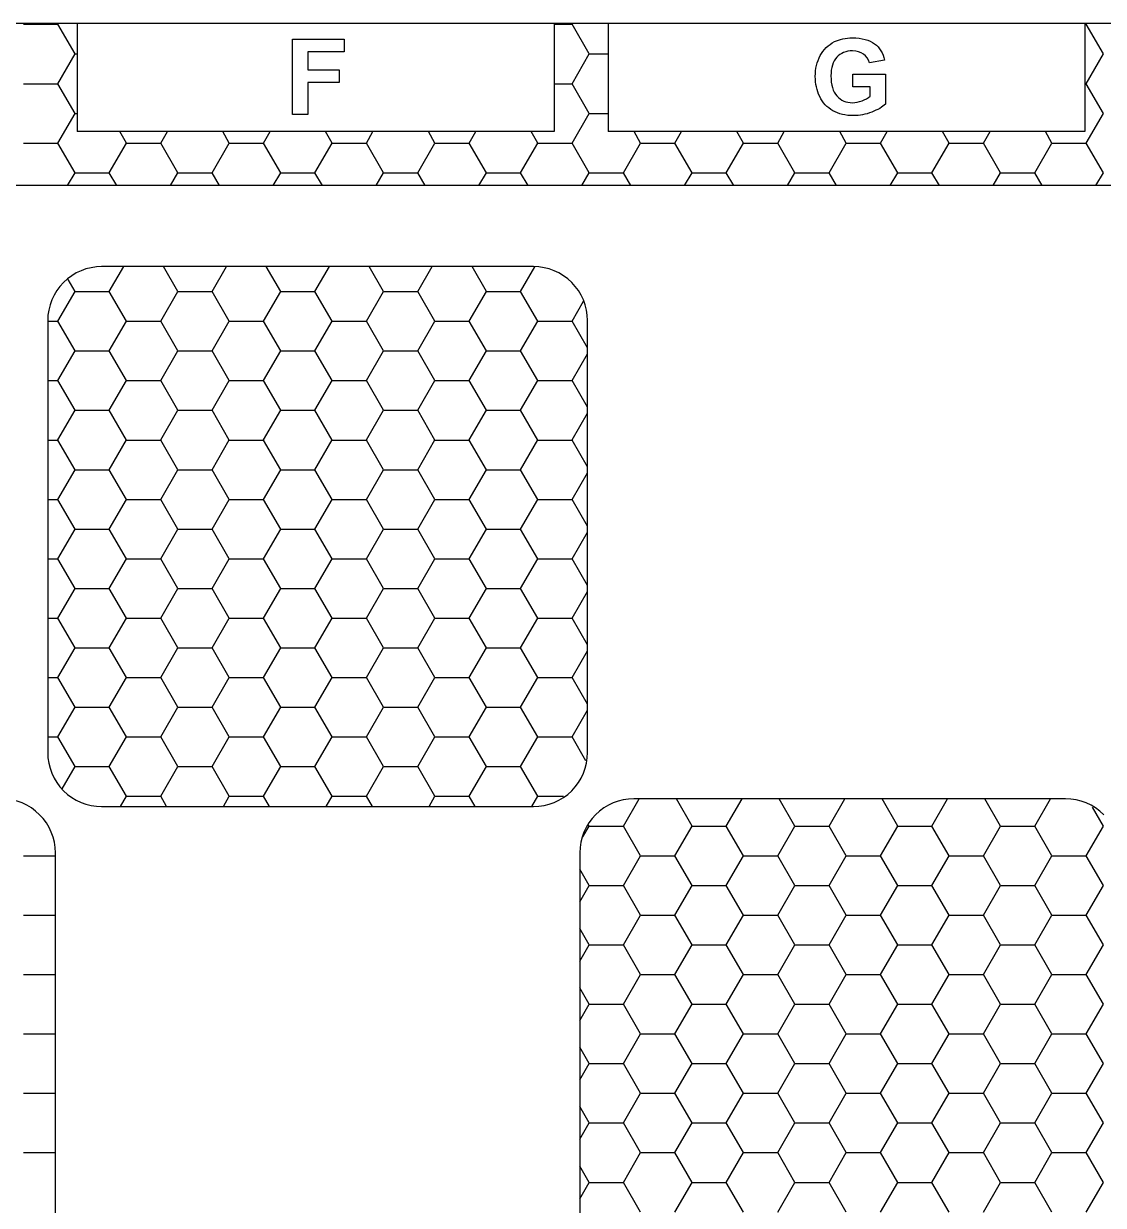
# Model space of a CAD drawing. Extents: x 0 to 11, y 0 to 11.
# Drawn here: x 6.667 to 9.168, y 8.264 to 11 of the extents above; entities that cross this region are included whole.
import ezdxf

# ---------------------------------------------------------------- set-up
doc = ezdxf.new("R2010")
doc.units = 0
doc.layers.get('0').update_dxf_attribs({"linetype": 'CONTINUOUS'})

msp = doc.modelspace()

# ---------------------------------------------------------------- linework, layer by layer
at = {"color": 7}
for p, q in [((10.75, 11), (0.25, 11)), ((6.7917, 11), (6.7917, 10.75)), ((7.8958, 11), (7.8958, 10.75)), ((8.0208, 11), (8.0208, 10.75)), ((9.125, 11), (9.125, 10.75)), ((7.2901, 10.7899), (7.2901, 10.964)), ((7.2901, 10.964), (7.4094, 10.964)), ((7.4094, 10.964), (7.4094, 10.9346)), ((7.4094, 10.9346), (7.3253, 10.9346)), ((7.3253, 10.9346), (7.3253, 10.8934)), ((8.6612, 10.9158), (8.6263, 10.9093)), ((7.3253, 10.8934), (7.3979, 10.8934)), ((7.3979, 10.8934), (7.3979, 10.8639)), ((7.3979, 10.8639), (7.3253, 10.8639)), ((7.3253, 10.8639), (7.3253, 10.7899)), ((8.5877, 10.8539), (8.5877, 10.8833)), ((8.5877, 10.8833), (8.6634, 10.8833)), ((8.6634, 10.8833), (8.6634, 10.8139)), ((8.6279, 10.8539), (8.5877, 10.8539)), ((8.6279, 10.8319), (8.6279, 10.8539)), ((7.3253, 10.7899), (7.2901, 10.7899)), ((7.8958, 10.75), (6.7917, 10.75)), ((9.125, 10.75), (8.0208, 10.75)), ((10.4375, 10.625), (0.5625, 10.625)), ((7.8482, 10.4375), (6.8482, 10.4375)), ((6.7232, 10.3125), (6.7232, 9.3125)), ((7.9732, 9.3125), (7.9732, 10.3125)), ((9.0804, 9.2054), (8.0804, 9.2054)), ((6.8482, 9.1875), (7.8482, 9.1875)), ((6.7411, 8.0804), (6.7411, 9.0804)), ((7.9554, 9.0804), (7.9554, 8.0804))]:
    msp.add_line(p, q, dxfattribs=at)
at = {"linetype": 'ByBlock'}
for p, q in [((6.6675, 10.9985), (6.7469, 10.9985)), ((6.7469, 10.9985), (6.7477, 11)), ((6.7866, 10.9298), (6.7469, 10.9985)), ((7.8958, 10.9985), (7.9375, 10.9985)), ((7.9375, 10.9985), (7.9384, 11)), ((7.9772, 10.9298), (7.9375, 10.9985)), ((9.125, 10.9985), (9.1281, 10.9985)), ((9.1281, 10.9985), (9.129, 11)), ((9.1678, 10.9298), (9.1281, 10.9985)), ((6.7469, 10.861), (6.7866, 10.9298)), ((6.7866, 10.9298), (6.7917, 10.9298)), ((7.9375, 10.861), (7.9772, 10.9298)), ((7.9772, 10.9298), (8.0208, 10.9298)), ((9.1281, 10.861), (9.1678, 10.9298)), ((6.6675, 10.861), (6.7469, 10.861)), ((6.7866, 10.7923), (6.7469, 10.861)), ((7.8958, 10.861), (7.9375, 10.861)), ((7.9772, 10.7923), (7.9375, 10.861)), ((9.125, 10.861), (9.1281, 10.861)), ((9.1678, 10.7923), (9.1281, 10.861)), ((6.7469, 10.7236), (6.7866, 10.7923)), ((6.7866, 10.7923), (6.7917, 10.7923)), ((7.9375, 10.7236), (7.9772, 10.7923)), ((7.9772, 10.7923), (8.0208, 10.7923)), ((9.1281, 10.7236), (9.1678, 10.7923)), ((6.9056, 10.7236), (6.8904, 10.75)), ((6.985, 10.7236), (7.0003, 10.75)), ((7.1437, 10.7236), (7.1285, 10.75)), ((7.2231, 10.7236), (7.2384, 10.75)), ((7.3819, 10.7236), (7.3666, 10.75)), ((7.4612, 10.7236), (7.4765, 10.75)), ((7.62, 10.7236), (7.6047, 10.75)), ((7.6994, 10.7236), (7.7146, 10.75)), ((7.8581, 10.7236), (7.8429, 10.75)), ((8.0962, 10.7236), (8.081, 10.75)), ((8.1756, 10.7236), (8.1909, 10.75)), ((8.3344, 10.7236), (8.3191, 10.75)), ((8.4137, 10.7236), (8.429, 10.75)), ((8.5725, 10.7236), (8.5572, 10.75)), ((8.6519, 10.7236), (8.6671, 10.75)), ((8.8106, 10.7236), (8.7954, 10.75)), ((8.89, 10.7236), (8.9053, 10.75)), ((9.0487, 10.7236), (9.0335, 10.75)), ((6.6675, 10.7236), (6.7469, 10.7236)), ((6.7866, 10.6548), (6.7469, 10.7236)), ((6.8659, 10.6548), (6.9056, 10.7236)), ((6.9056, 10.7236), (6.985, 10.7236)), ((7.0247, 10.6548), (6.985, 10.7236)), ((7.1041, 10.6548), (7.1437, 10.7236)), ((7.1437, 10.7236), (7.2231, 10.7236)), ((7.2628, 10.6548), (7.2231, 10.7236)), ((7.3422, 10.6548), (7.3819, 10.7236)), ((7.3819, 10.7236), (7.4612, 10.7236)), ((7.5009, 10.6548), (7.4612, 10.7236)), ((7.5803, 10.6548), (7.62, 10.7236)), ((7.62, 10.7236), (7.6994, 10.7236)), ((7.7391, 10.6548), (7.6994, 10.7236)), ((7.8184, 10.6548), (7.8581, 10.7236)), ((7.8581, 10.7236), (7.9375, 10.7236)), ((7.9772, 10.6548), (7.9375, 10.7236)), ((8.0566, 10.6548), (8.0962, 10.7236)), ((8.0962, 10.7236), (8.1756, 10.7236)), ((8.2153, 10.6548), (8.1756, 10.7236)), ((8.2947, 10.6548), (8.3344, 10.7236)), ((8.3344, 10.7236), (8.4137, 10.7236)), ((8.4534, 10.6548), (8.4137, 10.7236)), ((8.5328, 10.6548), (8.5725, 10.7236)), ((8.5725, 10.7236), (8.6519, 10.7236)), ((8.6916, 10.6548), (8.6519, 10.7236)), ((8.7709, 10.6548), (8.8106, 10.7236)), ((8.8106, 10.7236), (8.89, 10.7236)), ((8.9297, 10.6548), (8.89, 10.7236)), ((9.0091, 10.6548), (9.0487, 10.7236)), ((9.0487, 10.7236), (9.1281, 10.7236)), ((9.1678, 10.6548), (9.1281, 10.7236)), ((6.7693, 10.625), (6.7866, 10.6548)), ((6.7866, 10.6548), (6.8659, 10.6548)), ((6.8832, 10.625), (6.8659, 10.6548)), ((7.0075, 10.625), (7.0247, 10.6548)), ((7.0247, 10.6548), (7.1041, 10.6548)), ((7.1213, 10.625), (7.1041, 10.6548)), ((7.2456, 10.625), (7.2628, 10.6548)), ((7.2628, 10.6548), (7.3422, 10.6548)), ((7.3594, 10.625), (7.3422, 10.6548)), ((7.4837, 10.625), (7.5009, 10.6548)), ((7.5009, 10.6548), (7.5803, 10.6548)), ((7.5975, 10.625), (7.5803, 10.6548)), ((7.7218, 10.625), (7.7391, 10.6548)), ((7.7391, 10.6548), (7.8184, 10.6548)), ((7.8357, 10.625), (7.8184, 10.6548)), ((7.96, 10.625), (7.9772, 10.6548)), ((7.9772, 10.6548), (8.0566, 10.6548)), ((8.0738, 10.625), (8.0566, 10.6548)), ((8.1981, 10.625), (8.2153, 10.6548)), ((8.2153, 10.6548), (8.2947, 10.6548)), ((8.3119, 10.625), (8.2947, 10.6548)), ((8.4362, 10.625), (8.4534, 10.6548)), ((8.4534, 10.6548), (8.5328, 10.6548)), ((8.55, 10.625), (8.5328, 10.6548)), ((8.6743, 10.625), (8.6916, 10.6548)), ((8.6916, 10.6548), (8.7709, 10.6548)), ((8.7881, 10.625), (8.7709, 10.6548)), ((8.9125, 10.625), (8.9297, 10.6548)), ((8.9297, 10.6548), (9.0091, 10.6548)), ((9.0263, 10.625), (9.0091, 10.6548)), ((9.1506, 10.625), (9.1678, 10.6548)), ((6.8659, 10.3799), (6.8992, 10.4375)), ((7.0247, 10.3799), (6.9914, 10.4375)), ((7.1041, 10.3799), (7.1373, 10.4375)), ((7.2628, 10.3799), (7.2295, 10.4375)), ((7.3422, 10.3799), (7.3755, 10.4375)), ((7.5009, 10.3799), (7.4677, 10.4375)), ((7.5803, 10.3799), (7.6136, 10.4375)), ((7.7391, 10.3799), (7.7058, 10.4375)), ((7.8184, 10.3799), (7.8514, 10.4369)), ((6.7866, 10.3799), (6.7704, 10.4079)), ((6.7469, 10.3111), (6.7866, 10.3799)), ((6.7866, 10.3799), (6.8659, 10.3799)), ((6.9056, 10.3111), (6.8659, 10.3799)), ((6.985, 10.3111), (7.0247, 10.3799)), ((7.0247, 10.3799), (7.1041, 10.3799)), ((7.1437, 10.3111), (7.1041, 10.3799)), ((7.2231, 10.3111), (7.2628, 10.3799)), ((7.2628, 10.3799), (7.3422, 10.3799)), ((7.3819, 10.3111), (7.3422, 10.3799)), ((7.4612, 10.3111), (7.5009, 10.3799)), ((7.5009, 10.3799), (7.5803, 10.3799)), ((7.62, 10.3111), (7.5803, 10.3799)), ((7.6994, 10.3111), (7.7391, 10.3799)), ((7.7391, 10.3799), (7.8184, 10.3799)), ((7.8581, 10.3111), (7.8184, 10.3799)), ((7.9375, 10.3111), (7.9643, 10.3575)), ((6.7232, 10.3111), (6.7469, 10.3111)), ((6.7866, 10.2424), (6.7469, 10.3111)), ((6.8659, 10.2424), (6.9056, 10.3111)), ((6.9056, 10.3111), (6.985, 10.3111)), ((7.0247, 10.2424), (6.985, 10.3111)), ((7.1041, 10.2424), (7.1437, 10.3111)), ((7.1437, 10.3111), (7.2231, 10.3111)), ((7.2628, 10.2424), (7.2231, 10.3111)), ((7.3422, 10.2424), (7.3819, 10.3111)), ((7.3819, 10.3111), (7.4612, 10.3111)), ((7.5009, 10.2424), (7.4612, 10.3111)), ((7.5803, 10.2424), (7.62, 10.3111)), ((7.62, 10.3111), (7.6994, 10.3111)), ((7.7391, 10.2424), (7.6994, 10.3111)), ((7.8184, 10.2424), (7.8581, 10.3111)), ((7.8581, 10.3111), (7.9375, 10.3111)), ((7.9732, 10.2493), (7.9375, 10.3111)), ((6.7469, 10.1736), (6.7866, 10.2424)), ((6.7866, 10.2424), (6.8659, 10.2424)), ((6.9056, 10.1736), (6.8659, 10.2424)), ((6.985, 10.1736), (7.0247, 10.2424)), ((7.0247, 10.2424), (7.1041, 10.2424)), ((7.1437, 10.1736), (7.1041, 10.2424)), ((7.2231, 10.1736), (7.2628, 10.2424)), ((7.2628, 10.2424), (7.3422, 10.2424)), ((7.3819, 10.1736), (7.3422, 10.2424)), ((7.4612, 10.1736), (7.5009, 10.2424)), ((7.5009, 10.2424), (7.5803, 10.2424)), ((7.62, 10.1736), (7.5803, 10.2424)), ((7.6994, 10.1736), (7.7391, 10.2424)), ((7.7391, 10.2424), (7.8184, 10.2424)), ((7.8581, 10.1736), (7.8184, 10.2424)), ((7.9375, 10.1736), (7.9732, 10.2355)), ((6.7232, 10.1736), (6.7469, 10.1736)), ((6.7866, 10.1049), (6.7469, 10.1736)), ((6.8659, 10.1049), (6.9056, 10.1736)), ((6.9056, 10.1736), (6.985, 10.1736)), ((7.0247, 10.1049), (6.985, 10.1736)), ((7.1041, 10.1049), (7.1437, 10.1736)), ((7.1437, 10.1736), (7.2231, 10.1736)), ((7.2628, 10.1049), (7.2231, 10.1736)), ((7.3422, 10.1049), (7.3819, 10.1736)), ((7.3819, 10.1736), (7.4612, 10.1736)), ((7.5009, 10.1049), (7.4612, 10.1736)), ((7.5803, 10.1049), (7.62, 10.1736)), ((7.62, 10.1736), (7.6994, 10.1736)), ((7.7391, 10.1049), (7.6994, 10.1736)), ((7.8184, 10.1049), (7.8581, 10.1736)), ((7.8581, 10.1736), (7.9375, 10.1736)), ((7.9732, 10.1118), (7.9375, 10.1736)), ((6.7469, 10.0362), (6.7866, 10.1049)), ((6.7866, 10.1049), (6.8659, 10.1049)), ((6.9056, 10.0361), (6.8659, 10.1049)), ((6.985, 10.0362), (7.0247, 10.1049)), ((7.0247, 10.1049), (7.1041, 10.1049)), ((7.1437, 10.0361), (7.1041, 10.1049)), ((7.2231, 10.0362), (7.2628, 10.1049)), ((7.2628, 10.1049), (7.3422, 10.1049)), ((7.3819, 10.0361), (7.3422, 10.1049)), ((7.4612, 10.0362), (7.5009, 10.1049)), ((7.5009, 10.1049), (7.5803, 10.1049)), ((7.62, 10.0361), (7.5803, 10.1049)), ((7.6994, 10.0362), (7.7391, 10.1049)), ((7.7391, 10.1049), (7.8184, 10.1049)), ((7.8581, 10.0361), (7.8184, 10.1049)), ((7.9375, 10.0362), (7.9732, 10.098)), ((6.7232, 10.0361), (6.7469, 10.0361)), ((6.7866, 9.9674), (6.7469, 10.0361)), ((6.8659, 9.9674), (6.9056, 10.0362)), ((6.9056, 10.0361), (6.985, 10.0361)), ((7.0247, 9.9674), (6.985, 10.0361)), ((7.1041, 9.9674), (7.1437, 10.0362)), ((7.1437, 10.0361), (7.2231, 10.0361)), ((7.2628, 9.9674), (7.2231, 10.0361)), ((7.3422, 9.9674), (7.3819, 10.0362)), ((7.3819, 10.0361), (7.4612, 10.0361)), ((7.5009, 9.9674), (7.4612, 10.0361)), ((7.5803, 9.9674), (7.62, 10.0362)), ((7.62, 10.0361), (7.6994, 10.0361)), ((7.7391, 9.9674), (7.6994, 10.0361)), ((7.8184, 9.9674), (7.8581, 10.0362)), ((7.8581, 10.0361), (7.9375, 10.0361)), ((7.9732, 9.9743), (7.9375, 10.0361)), ((6.7469, 9.8987), (6.7866, 9.9674)), ((6.7866, 9.9674), (6.8659, 9.9674)), ((6.9056, 9.8987), (6.8659, 9.9674)), ((6.985, 9.8987), (7.0247, 9.9674)), ((7.0247, 9.9674), (7.1041, 9.9674)), ((7.1437, 9.8987), (7.1041, 9.9674)), ((7.2231, 9.8987), (7.2628, 9.9674)), ((7.2628, 9.9674), (7.3422, 9.9674)), ((7.3819, 9.8987), (7.3422, 9.9674)), ((7.4612, 9.8987), (7.5009, 9.9674)), ((7.5009, 9.9674), (7.5803, 9.9674)), ((7.62, 9.8987), (7.5803, 9.9674)), ((7.6994, 9.8987), (7.7391, 9.9674)), ((7.7391, 9.9674), (7.8184, 9.9674)), ((7.8581, 9.8987), (7.8184, 9.9674)), ((7.9375, 9.8987), (7.9732, 9.9605)), ((6.7232, 9.8987), (6.7469, 9.8987)), ((6.7866, 9.8299), (6.7469, 9.8987)), ((6.8659, 9.8299), (6.9056, 9.8987)), ((6.9056, 9.8987), (6.985, 9.8987)), ((7.0247, 9.8299), (6.985, 9.8987)), ((7.1041, 9.8299), (7.1437, 9.8987)), ((7.1437, 9.8987), (7.2231, 9.8987)), ((7.2628, 9.8299), (7.2231, 9.8987)), ((7.3422, 9.8299), (7.3819, 9.8987)), ((7.3819, 9.8987), (7.4612, 9.8987)), ((7.5009, 9.8299), (7.4612, 9.8987)), ((7.5803, 9.8299), (7.62, 9.8987)), ((7.62, 9.8987), (7.6994, 9.8987)), ((7.7391, 9.8299), (7.6994, 9.8987)), ((7.8184, 9.8299), (7.8581, 9.8987)), ((7.8581, 9.8987), (7.9375, 9.8987)), ((7.9732, 9.8368), (7.9375, 9.8987)), ((6.7469, 9.7612), (6.7866, 9.8299)), ((6.7866, 9.8299), (6.8659, 9.8299)), ((6.9056, 9.7612), (6.8659, 9.8299)), ((6.985, 9.7612), (7.0247, 9.8299)), ((7.0247, 9.8299), (7.1041, 9.8299)), ((7.1437, 9.7612), (7.1041, 9.8299)), ((7.2231, 9.7612), (7.2628, 9.8299)), ((7.2628, 9.8299), (7.3422, 9.8299)), ((7.3819, 9.7612), (7.3422, 9.8299)), ((7.4612, 9.7612), (7.5009, 9.8299)), ((7.5009, 9.8299), (7.5803, 9.8299)), ((7.62, 9.7612), (7.5803, 9.8299)), ((7.6994, 9.7612), (7.7391, 9.8299)), ((7.7391, 9.8299), (7.8184, 9.8299)), ((7.8581, 9.7612), (7.8184, 9.8299)), ((7.9375, 9.7612), (7.9732, 9.823)), ((6.7232, 9.7612), (6.7469, 9.7612)), ((6.7866, 9.6924), (6.7469, 9.7612)), ((6.8659, 9.6924), (6.9056, 9.7612)), ((6.9056, 9.7612), (6.985, 9.7612)), ((7.0247, 9.6924), (6.985, 9.7612)), ((7.1041, 9.6924), (7.1437, 9.7612)), ((7.1437, 9.7612), (7.2231, 9.7612)), ((7.2628, 9.6924), (7.2231, 9.7612)), ((7.3422, 9.6924), (7.3819, 9.7612)), ((7.3819, 9.7612), (7.4612, 9.7612)), ((7.5009, 9.6924), (7.4612, 9.7612)), ((7.5803, 9.6924), (7.62, 9.7612)), ((7.62, 9.7612), (7.6994, 9.7612)), ((7.7391, 9.6924), (7.6994, 9.7612)), ((7.8184, 9.6924), (7.8581, 9.7612)), ((7.8581, 9.7612), (7.9375, 9.7612)), ((7.9732, 9.6993), (7.9375, 9.7612)), ((6.7469, 9.6237), (6.7866, 9.6924)), ((6.7866, 9.6924), (6.8659, 9.6924)), ((6.9056, 9.6237), (6.8659, 9.6924)), ((6.985, 9.6237), (7.0247, 9.6924)), ((7.0247, 9.6924), (7.1041, 9.6924)), ((7.1437, 9.6237), (7.1041, 9.6924)), ((7.2231, 9.6237), (7.2628, 9.6924)), ((7.2628, 9.6924), (7.3422, 9.6924)), ((7.3819, 9.6237), (7.3422, 9.6924)), ((7.4612, 9.6237), (7.5009, 9.6924)), ((7.5009, 9.6924), (7.5803, 9.6924)), ((7.62, 9.6237), (7.5803, 9.6924)), ((7.6994, 9.6237), (7.7391, 9.6924)), ((7.7391, 9.6924), (7.8184, 9.6924)), ((7.8581, 9.6237), (7.8184, 9.6924)), ((7.9375, 9.6237), (7.9732, 9.6856)), ((6.7232, 9.6237), (6.7469, 9.6237)), ((6.7866, 9.555), (6.7469, 9.6237)), ((6.8659, 9.555), (6.9056, 9.6237)), ((6.9056, 9.6237), (6.985, 9.6237)), ((7.0247, 9.555), (6.985, 9.6237)), ((7.1041, 9.555), (7.1437, 9.6237)), ((7.1437, 9.6237), (7.2231, 9.6237)), ((7.2628, 9.555), (7.2231, 9.6237)), ((7.3422, 9.555), (7.3819, 9.6237)), ((7.3819, 9.6237), (7.4612, 9.6237)), ((7.5009, 9.555), (7.4612, 9.6237)), ((7.5803, 9.555), (7.62, 9.6237)), ((7.62, 9.6237), (7.6994, 9.6237)), ((7.7391, 9.555), (7.6994, 9.6237)), ((7.8184, 9.555), (7.8581, 9.6237)), ((7.8581, 9.6237), (7.9375, 9.6237)), ((7.9732, 9.5618), (7.9375, 9.6237)), ((6.7469, 9.4862), (6.7866, 9.555)), ((6.7866, 9.555), (6.8659, 9.555)), ((6.9056, 9.4862), (6.8659, 9.555)), ((6.985, 9.4862), (7.0247, 9.555)), ((7.0247, 9.555), (7.1041, 9.555)), ((7.1437, 9.4862), (7.1041, 9.555)), ((7.2231, 9.4862), (7.2628, 9.555)), ((7.2628, 9.555), (7.3422, 9.555)), ((7.3819, 9.4862), (7.3422, 9.555)), ((7.4612, 9.4862), (7.5009, 9.555)), ((7.5009, 9.555), (7.5803, 9.555)), ((7.62, 9.4862), (7.5803, 9.555)), ((7.6994, 9.4862), (7.7391, 9.555)), ((7.7391, 9.555), (7.8184, 9.555)), ((7.8581, 9.4862), (7.8184, 9.555)), ((7.9375, 9.4862), (7.9732, 9.5481)), ((6.7232, 9.4862), (6.7469, 9.4862)), ((6.7866, 9.4175), (6.7469, 9.4862)), ((6.8659, 9.4175), (6.9056, 9.4862)), ((6.9056, 9.4862), (6.985, 9.4862)), ((7.0247, 9.4175), (6.985, 9.4862)), ((7.1041, 9.4175), (7.1437, 9.4862)), ((7.1437, 9.4862), (7.2231, 9.4862)), ((7.2628, 9.4175), (7.2231, 9.4862)), ((7.3422, 9.4175), (7.3819, 9.4862)), ((7.3819, 9.4862), (7.4612, 9.4862)), ((7.5009, 9.4175), (7.4612, 9.4862)), ((7.5803, 9.4175), (7.62, 9.4862)), ((7.62, 9.4862), (7.6994, 9.4862)), ((7.7391, 9.4175), (7.6994, 9.4862)), ((7.8184, 9.4175), (7.8581, 9.4862)), ((7.8581, 9.4862), (7.9375, 9.4862)), ((7.9732, 9.4244), (7.9375, 9.4862)), ((6.7469, 9.3487), (6.7866, 9.4175)), ((6.7866, 9.4175), (6.8659, 9.4175)), ((6.9056, 9.3487), (6.8659, 9.4175)), ((6.985, 9.3487), (7.0247, 9.4175)), ((7.0247, 9.4175), (7.1041, 9.4175)), ((7.1437, 9.3487), (7.1041, 9.4175)), ((7.2231, 9.3487), (7.2628, 9.4175)), ((7.2628, 9.4175), (7.3422, 9.4175)), ((7.3819, 9.3487), (7.3422, 9.4175)), ((7.4612, 9.3487), (7.5009, 9.4175)), ((7.5009, 9.4175), (7.5803, 9.4175)), ((7.62, 9.3487), (7.5803, 9.4175)), ((7.6994, 9.3487), (7.7391, 9.4175)), ((7.7391, 9.4175), (7.8184, 9.4175)), ((7.8581, 9.3487), (7.8184, 9.4175)), ((7.9375, 9.3487), (7.9732, 9.4106)), ((6.7232, 9.3487), (6.7469, 9.3487)), ((6.7866, 9.28), (6.7469, 9.3487)), ((6.8659, 9.28), (6.9056, 9.3487)), ((6.9056, 9.3487), (6.985, 9.3487)), ((7.0247, 9.28), (6.985, 9.3487)), ((7.1041, 9.28), (7.1437, 9.3487)), ((7.1437, 9.3487), (7.2231, 9.3487)), ((7.2628, 9.28), (7.2231, 9.3487)), ((7.3422, 9.28), (7.3819, 9.3487)), ((7.3819, 9.3487), (7.4612, 9.3487)), ((7.5009, 9.28), (7.4612, 9.3487)), ((7.5803, 9.28), (7.62, 9.3487)), ((7.62, 9.3487), (7.6994, 9.3487)), ((7.7391, 9.28), (7.6994, 9.3487)), ((7.8184, 9.28), (7.8581, 9.3487)), ((7.8581, 9.3487), (7.9375, 9.3487)), ((7.9694, 9.2934), (7.9375, 9.3487)), ((6.7569, 9.2286), (6.7866, 9.28)), ((6.7866, 9.28), (6.8659, 9.28)), ((6.9056, 9.2113), (6.8659, 9.28)), ((6.985, 9.2113), (7.0247, 9.28)), ((7.0247, 9.28), (7.1041, 9.28)), ((7.1437, 9.2113), (7.1041, 9.28)), ((7.2231, 9.2113), (7.2628, 9.28)), ((7.2628, 9.28), (7.3422, 9.28)), ((7.3819, 9.2113), (7.3422, 9.28)), ((7.4612, 9.2113), (7.5009, 9.28)), ((7.5009, 9.28), (7.5803, 9.28)), ((7.62, 9.2113), (7.5803, 9.28)), ((7.6994, 9.2113), (7.7391, 9.28)), ((7.7391, 9.28), (7.8184, 9.28)), ((7.8581, 9.2113), (7.8184, 9.28)), ((6.8919, 9.1875), (6.9056, 9.2113)), ((6.9056, 9.2113), (6.985, 9.2113)), ((6.9987, 9.1875), (6.985, 9.2113)), ((7.13, 9.1875), (7.1437, 9.2113)), ((7.1437, 9.2113), (7.2231, 9.2113)), ((7.2368, 9.1875), (7.2231, 9.2113)), ((7.3682, 9.1875), (7.3819, 9.2113)), ((7.3819, 9.2113), (7.4612, 9.2113)), ((7.475, 9.1875), (7.4612, 9.2113)), ((7.6063, 9.1875), (7.62, 9.2113)), ((7.62, 9.2113), (7.6994, 9.2113)), ((7.7131, 9.1875), (7.6994, 9.2113)), ((7.8444, 9.1875), (7.8581, 9.2113)), ((7.8581, 9.2113), (7.9174, 9.2113)), ((8.0566, 9.1425), (8.0928, 9.2054)), ((8.2153, 9.1425), (8.179, 9.2054)), ((8.2947, 9.1425), (8.331, 9.2054)), ((8.4534, 9.1425), (8.4172, 9.2054)), ((8.5328, 9.1425), (8.5691, 9.2054)), ((8.6916, 9.1425), (8.6553, 9.2054)), ((8.7709, 9.1425), (8.8072, 9.2054)), ((8.9297, 9.1425), (8.8934, 9.2054)), ((9.0091, 9.1425), (9.0453, 9.2054)), ((9.1678, 9.1425), (9.1426, 9.1862)), ((7.9627, 9.1175), (7.9772, 9.1425)), ((7.9772, 9.1425), (7.9759, 9.1447)), ((7.9772, 9.1425), (8.0566, 9.1425)), ((8.0962, 9.0738), (8.0566, 9.1425)), ((8.1756, 9.0738), (8.2153, 9.1425)), ((8.2153, 9.1425), (8.2947, 9.1425)), ((8.3344, 9.0738), (8.2947, 9.1425)), ((8.4137, 9.0738), (8.4534, 9.1425)), ((8.4534, 9.1425), (8.5328, 9.1425)), ((8.5725, 9.0738), (8.5328, 9.1425)), ((8.6519, 9.0738), (8.6916, 9.1425)), ((8.6916, 9.1425), (8.7709, 9.1425)), ((8.8106, 9.0738), (8.7709, 9.1425)), ((8.89, 9.0738), (8.9297, 9.1425)), ((8.9297, 9.1425), (9.0091, 9.1425)), ((9.0487, 9.0738), (9.0091, 9.1425)), ((9.1281, 9.0738), (9.1678, 9.1425)), ((6.6675, 9.0738), (6.7411, 9.0738)), ((8.0566, 9.005), (8.0962, 9.0738)), ((8.0962, 9.0738), (8.1756, 9.0738)), ((8.2153, 9.005), (8.1756, 9.0738)), ((8.2947, 9.005), (8.3344, 9.0738)), ((8.3344, 9.0738), (8.4137, 9.0738)), ((8.4534, 9.005), (8.4137, 9.0738)), ((8.5328, 9.005), (8.5725, 9.0738)), ((8.5725, 9.0738), (8.6519, 9.0738)), ((8.6916, 9.005), (8.6519, 9.0738)), ((8.7709, 9.005), (8.8106, 9.0738)), ((8.8106, 9.0738), (8.89, 9.0738)), ((8.9297, 9.005), (8.89, 9.0738)), ((9.0091, 9.005), (9.0487, 9.0738)), ((9.0487, 9.0738), (9.1281, 9.0738)), ((9.1678, 9.005), (9.1281, 9.0738)), ((7.9772, 9.005), (7.9554, 9.0428)), ((7.9554, 8.9672), (7.9772, 9.005)), ((7.9772, 9.005), (8.0566, 9.005)), ((8.0962, 8.9363), (8.0566, 9.005)), ((8.1756, 8.9363), (8.2153, 9.005)), ((8.2153, 9.005), (8.2947, 9.005)), ((8.3344, 8.9363), (8.2947, 9.005)), ((8.4137, 8.9363), (8.4534, 9.005)), ((8.4534, 9.005), (8.5328, 9.005)), ((8.5725, 8.9363), (8.5328, 9.005)), ((8.6519, 8.9363), (8.6916, 9.005)), ((8.6916, 9.005), (8.7709, 9.005)), ((8.8106, 8.9363), (8.7709, 9.005)), ((8.89, 8.9363), (8.9297, 9.005)), ((8.9297, 9.005), (9.0091, 9.005)), ((9.0487, 8.9363), (9.0091, 9.005)), ((9.1281, 8.9363), (9.1678, 9.005)), ((6.6675, 8.9363), (6.7411, 8.9363)), ((8.0566, 8.8676), (8.0962, 8.9363)), ((8.0962, 8.9363), (8.1756, 8.9363)), ((8.2153, 8.8676), (8.1756, 8.9363)), ((8.2947, 8.8676), (8.3344, 8.9363)), ((8.3344, 8.9363), (8.4137, 8.9363)), ((8.4534, 8.8676), (8.4137, 8.9363)), ((8.5328, 8.8676), (8.5725, 8.9363)), ((8.5725, 8.9363), (8.6519, 8.9363)), ((8.6916, 8.8676), (8.6519, 8.9363)), ((8.7709, 8.8676), (8.8106, 8.9363)), ((8.8106, 8.9363), (8.89, 8.9363)), ((8.9297, 8.8676), (8.89, 8.9363)), ((9.0091, 8.8676), (9.0487, 8.9363)), ((9.0487, 8.9363), (9.1281, 8.9363)), ((9.1678, 8.8676), (9.1281, 8.9363)), ((7.9772, 8.8676), (7.9554, 8.9054)), ((7.9554, 8.8297), (7.9772, 8.8676)), ((7.9772, 8.8676), (8.0566, 8.8676)), ((8.0962, 8.7988), (8.0566, 8.8676)), ((8.1756, 8.7988), (8.2153, 8.8676)), ((8.2153, 8.8676), (8.2947, 8.8676)), ((8.3344, 8.7988), (8.2947, 8.8676)), ((8.4137, 8.7988), (8.4534, 8.8676)), ((8.4534, 8.8676), (8.5328, 8.8676)), ((8.5725, 8.7988), (8.5328, 8.8676)), ((8.6519, 8.7988), (8.6916, 8.8676)), ((8.6916, 8.8676), (8.7709, 8.8676)), ((8.8106, 8.7988), (8.7709, 8.8676)), ((8.89, 8.7988), (8.9297, 8.8676)), ((8.9297, 8.8676), (9.0091, 8.8676)), ((9.0487, 8.7988), (9.0091, 8.8676)), ((9.1281, 8.7988), (9.1678, 8.8676)), ((6.6675, 8.7988), (6.7411, 8.7988)), ((8.0566, 8.7301), (8.0962, 8.7988)), ((8.0962, 8.7988), (8.1756, 8.7988)), ((8.2153, 8.7301), (8.1756, 8.7988)), ((8.2947, 8.7301), (8.3344, 8.7988)), ((8.3344, 8.7988), (8.4137, 8.7988)), ((8.4534, 8.7301), (8.4137, 8.7988)), ((8.5328, 8.7301), (8.5725, 8.7988)), ((8.5725, 8.7988), (8.6519, 8.7988)), ((8.6916, 8.7301), (8.6519, 8.7988)), ((8.7709, 8.7301), (8.8106, 8.7988)), ((8.8106, 8.7988), (8.89, 8.7988)), ((8.9297, 8.7301), (8.89, 8.7988)), ((9.0091, 8.7301), (9.0487, 8.7988)), ((9.0487, 8.7988), (9.1281, 8.7988)), ((9.1678, 8.7301), (9.1281, 8.7988)), ((7.9772, 8.7301), (7.9554, 8.7679)), ((7.9554, 8.6923), (7.9772, 8.7301)), ((7.9772, 8.7301), (8.0566, 8.7301)), ((8.0962, 8.6613), (8.0566, 8.7301)), ((8.1756, 8.6613), (8.2153, 8.7301)), ((8.2153, 8.7301), (8.2947, 8.7301)), ((8.3344, 8.6613), (8.2947, 8.7301)), ((8.4137, 8.6613), (8.4534, 8.7301)), ((8.4534, 8.7301), (8.5328, 8.7301)), ((8.5725, 8.6613), (8.5328, 8.7301)), ((8.6519, 8.6613), (8.6916, 8.7301)), ((8.6916, 8.7301), (8.7709, 8.7301)), ((8.8106, 8.6613), (8.7709, 8.7301)), ((8.89, 8.6613), (8.9297, 8.7301)), ((8.9297, 8.7301), (9.0091, 8.7301)), ((9.0487, 8.6613), (9.0091, 8.7301)), ((9.1281, 8.6613), (9.1678, 8.7301)), ((6.6675, 8.6613), (6.7411, 8.6613)), ((8.0566, 8.5926), (8.0962, 8.6613)), ((8.0962, 8.6613), (8.1756, 8.6613)), ((8.2153, 8.5926), (8.1756, 8.6613)), ((8.2947, 8.5926), (8.3344, 8.6613)), ((8.3344, 8.6613), (8.4137, 8.6613)), ((8.4534, 8.5926), (8.4137, 8.6613)), ((8.5328, 8.5926), (8.5725, 8.6613)), ((8.5725, 8.6613), (8.6519, 8.6613)), ((8.6916, 8.5926), (8.6519, 8.6613)), ((8.7709, 8.5926), (8.8106, 8.6613)), ((8.8106, 8.6613), (8.89, 8.6613)), ((8.9297, 8.5926), (8.89, 8.6613)), ((9.0091, 8.5926), (9.0487, 8.6613)), ((9.0487, 8.6613), (9.1281, 8.6613)), ((9.1678, 8.5926), (9.1281, 8.6613)), ((7.9772, 8.5926), (7.9554, 8.6304)), ((7.9554, 8.5548), (7.9772, 8.5926)), ((7.9772, 8.5926), (8.0566, 8.5926)), ((8.0962, 8.5239), (8.0566, 8.5926)), ((8.1756, 8.5239), (8.2153, 8.5926)), ((8.2153, 8.5926), (8.2947, 8.5926)), ((8.3344, 8.5239), (8.2947, 8.5926)), ((8.4137, 8.5239), (8.4534, 8.5926)), ((8.4534, 8.5926), (8.5328, 8.5926)), ((8.5725, 8.5239), (8.5328, 8.5926)), ((8.6519, 8.5239), (8.6916, 8.5926)), ((8.6916, 8.5926), (8.7709, 8.5926)), ((8.8106, 8.5239), (8.7709, 8.5926)), ((8.89, 8.5239), (8.9297, 8.5926)), ((8.9297, 8.5926), (9.0091, 8.5926)), ((9.0487, 8.5239), (9.0091, 8.5926)), ((9.1281, 8.5239), (9.1678, 8.5926)), ((6.6675, 8.5239), (6.7411, 8.5239)), ((8.0566, 8.4551), (8.0962, 8.5239)), ((8.0962, 8.5239), (8.1756, 8.5239)), ((8.2153, 8.4551), (8.1756, 8.5239)), ((8.2947, 8.4551), (8.3344, 8.5239)), ((8.3344, 8.5239), (8.4137, 8.5239)), ((8.4534, 8.4551), (8.4137, 8.5239)), ((8.5328, 8.4551), (8.5725, 8.5239)), ((8.5725, 8.5239), (8.6519, 8.5239)), ((8.6916, 8.4551), (8.6519, 8.5239)), ((8.7709, 8.4551), (8.8106, 8.5239)), ((8.8106, 8.5239), (8.89, 8.5239)), ((8.9297, 8.4551), (8.89, 8.5239)), ((9.0091, 8.4551), (9.0487, 8.5239)), ((9.0487, 8.5239), (9.1281, 8.5239)), ((9.1678, 8.4551), (9.1281, 8.5239)), ((7.9772, 8.4551), (7.9554, 8.4929)), ((7.9554, 8.4173), (7.9772, 8.4551)), ((7.9772, 8.4551), (8.0566, 8.4551)), ((8.0962, 8.3864), (8.0566, 8.4551)), ((8.1756, 8.3864), (8.2153, 8.4551)), ((8.2153, 8.4551), (8.2947, 8.4551)), ((8.3344, 8.3864), (8.2947, 8.4551)), ((8.4137, 8.3864), (8.4534, 8.4551)), ((8.4534, 8.4551), (8.5328, 8.4551)), ((8.5725, 8.3864), (8.5328, 8.4551)), ((8.6519, 8.3864), (8.6916, 8.4551)), ((8.6916, 8.4551), (8.7709, 8.4551)), ((8.8106, 8.3864), (8.7709, 8.4551)), ((8.89, 8.3864), (8.9297, 8.4551)), ((8.9297, 8.4551), (9.0091, 8.4551)), ((9.0487, 8.3864), (9.0091, 8.4551)), ((9.1281, 8.3864), (9.1678, 8.4551)), ((6.6675, 8.3864), (6.7411, 8.3864)), ((8.0566, 8.3176), (8.0962, 8.3864)), ((8.0962, 8.3864), (8.1756, 8.3864)), ((8.2153, 8.3176), (8.1756, 8.3864)), ((8.2947, 8.3176), (8.3344, 8.3864)), ((8.3344, 8.3864), (8.4137, 8.3864)), ((8.4534, 8.3176), (8.4137, 8.3864)), ((8.5328, 8.3176), (8.5725, 8.3864)), ((8.5725, 8.3864), (8.6519, 8.3864)), ((8.6916, 8.3176), (8.6519, 8.3864)), ((8.7709, 8.3176), (8.8106, 8.3864)), ((8.8106, 8.3864), (8.89, 8.3864)), ((8.9297, 8.3176), (8.89, 8.3864)), ((9.0091, 8.3176), (9.0487, 8.3864)), ((9.0487, 8.3864), (9.1281, 8.3864)), ((9.1678, 8.3176), (9.1281, 8.3864)), ((7.9772, 8.3176), (7.9554, 8.3554)), ((7.9554, 8.2798), (7.9772, 8.3176)), ((7.9772, 8.3176), (8.0566, 8.3176)), ((8.0962, 8.2489), (8.0566, 8.3176)), ((8.1756, 8.2489), (8.2153, 8.3176)), ((8.2153, 8.3176), (8.2947, 8.3176)), ((8.3344, 8.2489), (8.2947, 8.3176)), ((8.4137, 8.2489), (8.4534, 8.3176)), ((8.4534, 8.3176), (8.5328, 8.3176)), ((8.5725, 8.2489), (8.5328, 8.3176)), ((8.6519, 8.2489), (8.6916, 8.3176)), ((8.6916, 8.3176), (8.7709, 8.3176)), ((8.8106, 8.2489), (8.7709, 8.3176)), ((8.89, 8.2489), (8.9297, 8.3176)), ((8.9297, 8.3176), (9.0091, 8.3176)), ((9.0487, 8.2489), (9.0091, 8.3176)), ((9.1281, 8.2489), (9.1678, 8.3176))]:
    msp.add_line(p, q, dxfattribs=at)
at = {"color": 7}
for points in [[(8.5121, 10.9259), (8.5197, 10.94), (8.5308, 10.9508), (8.5454, 10.9583)], [(8.5454, 10.9583), (8.5566, 10.9641), (8.5705, 10.967), (8.5871, 10.967)], [(8.5871, 10.967), (8.6087, 10.967), (8.6256, 10.9625), (8.6377, 10.9534)], [(8.6377, 10.9534), (8.6499, 10.9443), (8.6577, 10.9318), (8.6612, 10.9158)], [(8.5007, 10.8776), (8.5007, 10.8957), (8.5045, 10.9118), (8.5121, 10.9259)], [(8.5505, 10.9223), (8.5414, 10.9126), (8.5369, 10.8982), (8.5369, 10.879)], [(8.5871, 10.9369), (8.5717, 10.9369), (8.5595, 10.9321), (8.5505, 10.9223)], [(8.6124, 10.9295), (8.6057, 10.9345), (8.5972, 10.9369), (8.5871, 10.9369)], [(8.6263, 10.9093), (8.6238, 10.9178), (8.6192, 10.9246), (8.6124, 10.9295)], [(8.5109, 10.8312), (8.5041, 10.8454), (8.5007, 10.8609), (8.5007, 10.8776)], [(8.5369, 10.879), (8.5369, 10.8583), (8.5415, 10.8428), (8.5506, 10.8325)], [(8.5414, 10.7984), (8.5279, 10.8061), (8.5177, 10.817), (8.5109, 10.8312)], [(8.5506, 10.8325), (8.5598, 10.8222), (8.5719, 10.817), (8.5867, 10.817)], [(8.5867, 10.817), (8.5941, 10.817), (8.6015, 10.8185), (8.6089, 10.8214)], [(8.6089, 10.8214), (8.6163, 10.8242), (8.6226, 10.8277), (8.6279, 10.8319)], [(8.6634, 10.8139), (8.6561, 10.8068), (8.6454, 10.8005), (8.6314, 10.7951)], [(8.589, 10.787), (8.5708, 10.787), (8.5549, 10.7908), (8.5414, 10.7984)], [(8.6314, 10.7951), (8.6175, 10.7897), (8.6033, 10.787), (8.589, 10.787)], [(6.8482, 10.4375), (6.8151, 10.4375), (6.7833, 10.4243), (6.7598, 10.4009)], [(7.9366, 10.4009), (7.9132, 10.4243), (7.8814, 10.4375), (7.8482, 10.4375)], [(6.7598, 10.4009), (6.7364, 10.3774), (6.7232, 10.3457), (6.7232, 10.3125)], [(7.9732, 10.3125), (7.9732, 10.3457), (7.96, 10.3774), (7.9366, 10.4009)], [(6.7232, 9.3125), (6.7232, 9.2793), (6.7364, 9.2476), (6.7598, 9.2241)], [(7.9366, 9.2241), (7.96, 9.2476), (7.9732, 9.2793), (7.9732, 9.3125)], [(6.7598, 9.2241), (6.7833, 9.2007), (6.8151, 9.1875), (6.8482, 9.1875)], [(7.8482, 9.1875), (7.8814, 9.1875), (7.9132, 9.2007), (7.9366, 9.2241)], [(6.7045, 9.1687), (6.681, 9.1922), (6.6492, 9.2054), (6.6161, 9.2054)], [(8.0804, 9.2054), (8.0472, 9.2054), (8.0154, 9.1922), (7.992, 9.1687)], [(9.1687, 9.1687), (9.1453, 9.1922), (9.1135, 9.2054), (9.0804, 9.2054)], [(6.7411, 9.0804), (6.7411, 9.1135), (6.7279, 9.1453), (6.7045, 9.1687)], [(7.992, 9.1687), (7.9685, 9.1453), (7.9554, 9.1135), (7.9554, 9.0804)]]:
    msp.add_open_spline(points, degree=3, dxfattribs=at)

doc.saveas('drawing.dxf')
